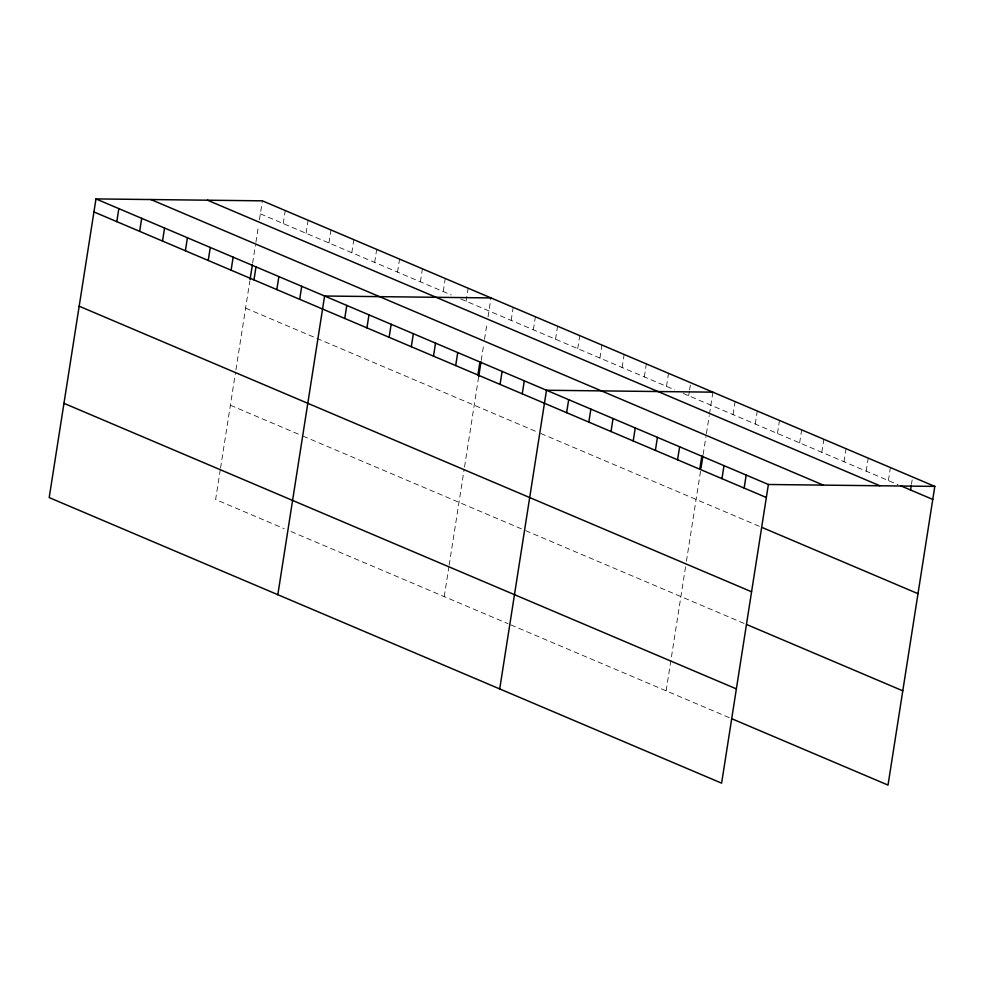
<?xml version="1.0" encoding="UTF-8"?>
<svg xmlns="http://www.w3.org/2000/svg" width="984" height="984" viewBox="0 0 984 984"><rect width="100%" height="100%" fill="white"/><g stroke="black" fill="none" stroke-linecap="round" stroke-linejoin="round"><path stroke-width="0.74" stroke-dasharray="4.92 3.69" d="M220.305 469.589L215.619 499.515L284.204 528.642M220.539 468.089L235.447 372.874M235.914 369.923L249.813 281.178M252.617 263.232L255.434 245.274M255.901 242.273L258.472 225.816M259.419 219.838L262.396 200.834M283.22 223.553L285.249 210.539M306.073 233.269L308.115 220.256M328.939 242.974L330.981 229.961M351.805 252.691L353.834 239.665M374.658 262.396L376.7 249.382M397.524 272.101L399.566 259.087M420.389 281.818L422.419 268.792M443.243 291.522L445.285 278.509M466.108 301.227L468.15 288.214M444.239 596.611L448.925 566.686M449.159 565.185L464.067 469.958M464.534 467.019L478.667 376.786M481.238 360.316L483.821 343.859M484.522 339.369L487.092 322.912M488.039 316.922L491.004 297.931M511.163 320.366L513.205 307.352M533.353 329.788L535.394 316.774M555.542 339.209L557.584 326.196M577.731 348.631L579.773 335.618M599.92 358.065L601.962 345.04M622.109 367.487L624.151 354.474M644.299 376.909L646.34 363.896M666.488 386.331L668.53 373.317M688.677 395.752L689.354 391.423M689.587 389.971L690.719 382.739M666.131 690.842L685.959 564.201M686.426 561.261L700.793 469.528M703.13 454.559L705.946 436.601M706.414 433.612L709.23 415.654M709.464 414.153L712.908 392.161M733.055 414.608L735.097 401.583M755.245 424.03L757.286 411.004M777.434 433.452L779.476 420.439M799.623 442.874L801.665 429.86M821.812 452.296L823.854 439.282M844.001 461.717L846.043 448.704M866.191 471.151L868.232 458.126M888.38 480.573L890.422 467.548M911.479 484.214L912.156 479.872M260.354 213.848L451.312 294.954M460.733 298.952L674.803 389.861M683.13 393.403L898.084 484.694M245.594 308.115L314.179 337.241M316.86 338.385L538.002 432.308M540.782 433.477L759.894 526.538M230.379 405.248L301.657 435.518M302.998 436.084L522.799 529.429M525.567 530.61L744.691 623.672M290.932 531.495L508.027 623.696M510.807 624.877L729.931 717.939"/><path stroke-width="1.48" d="M95.977 198.916L49.2 497.596L721.604 783.166L768.381 484.485L95.977 198.916L262.396 200.834L934.8 486.403L888.023 785.084L732.699 719.12M116.801 221.646L118.83 208.62M139.654 231.351L141.696 218.337M162.52 241.068L164.562 228.042M185.386 250.772L187.415 237.759M208.239 260.477L210.281 247.464M231.105 270.194L233.147 257.168M250.047 279.69L252.384 264.721M253.97 279.899L256 266.885M276.824 289.603L278.866 276.59M299.69 299.32L301.731 286.307M277.82 594.693L324.597 296.012L491.004 297.931M344.744 318.447L346.786 305.434M366.934 327.869L368.975 314.855M389.123 337.303L391.165 324.277M411.312 346.725L413.354 333.711M433.501 356.147L435.543 343.133M455.69 365.568L457.732 352.555M477.88 374.99L479.921 361.977M478.667 376.786L481.004 361.817M500.069 384.412L502.111 371.398M522.258 393.846L524.3 380.82M499.712 688.935L546.489 390.254L712.908 392.161M566.636 412.69L568.678 399.676M588.826 422.111L590.867 409.098M611.015 431.533L613.057 418.52M633.204 440.955L635.246 427.942M655.393 450.389L657.435 437.363M677.582 459.811L679.624 446.785M699.772 469.233L701.813 456.219M701.026 468.027L702.896 456.059M721.961 478.654L724.003 465.641M744.15 488.076L746.192 475.063M910.569 489.995L911.245 485.653M768.381 484.485L934.8 486.403M900.864 485.875L932.758 499.417M207.476 200.195L879.88 485.764M150.896 199.543L823.301 485.112M93.935 211.929L766.339 497.498M762.674 527.719L917.998 593.684M79.175 306.208L751.579 591.778M747.459 624.852L902.795 690.817M63.96 403.329L736.376 688.898"/></g></svg>
